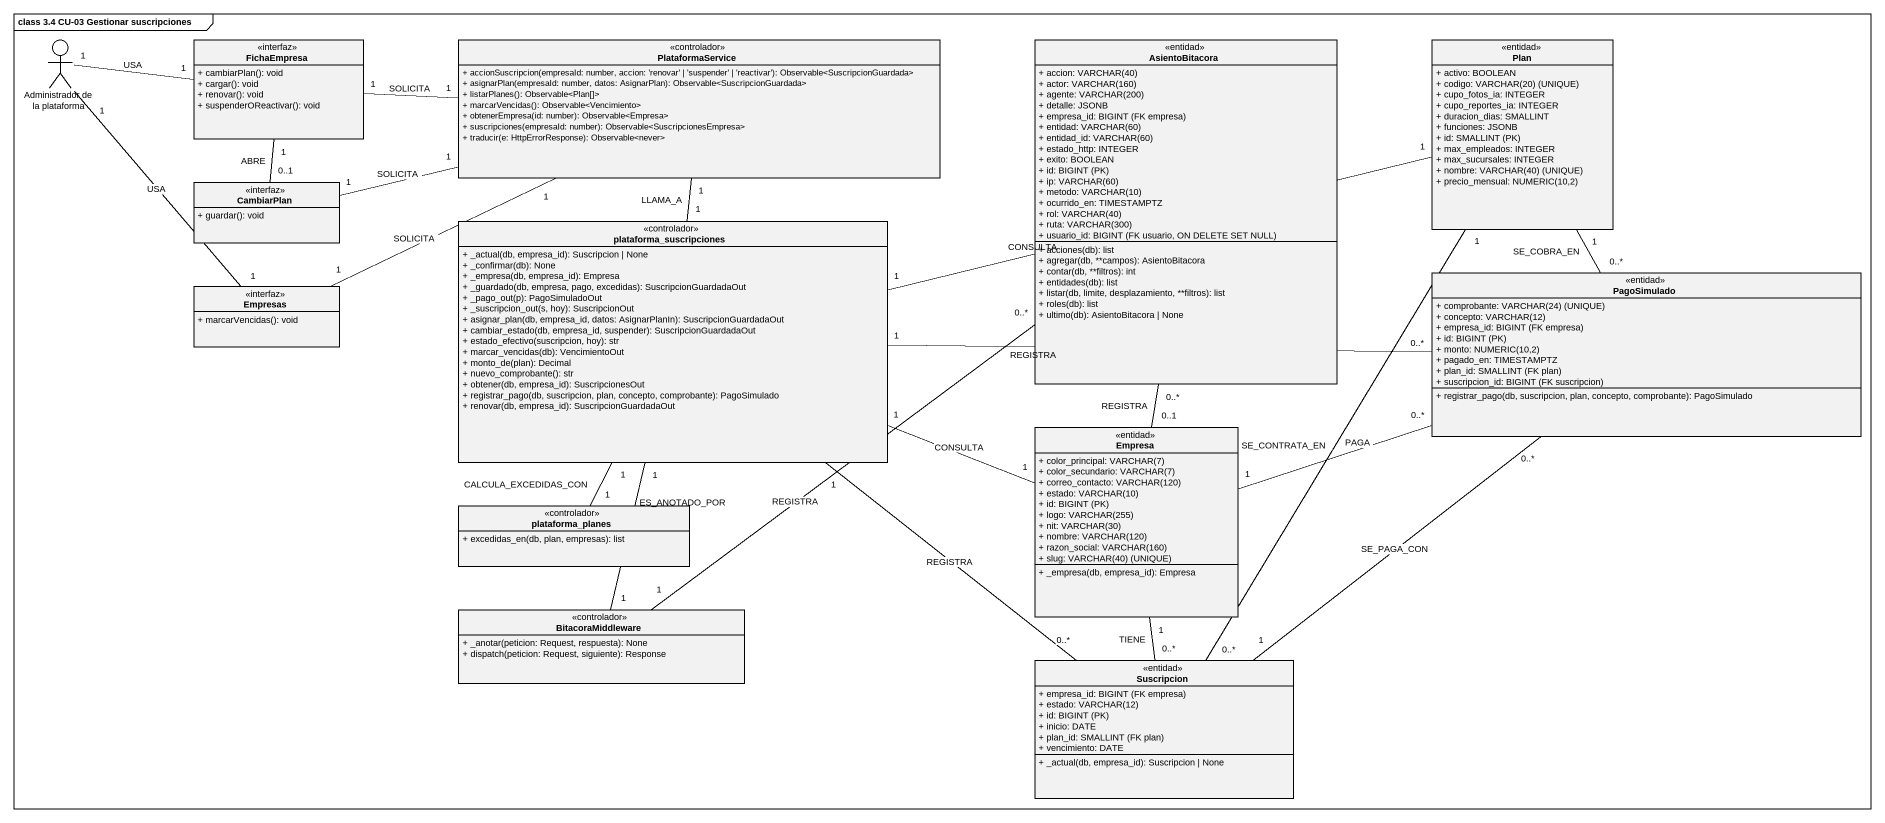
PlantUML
@startuml
mainframe class 3.4 CU-03 Gestionar suscripciones
allowmixing
hide circle
hide empty members
skinparam classAttributeIconSize 0
actor "Administrador de la plataforma" as Administrador_de_la
class FichaEmpresa <<interfaz>> {
  + cambiarPlan(): void
  + cargar(): void
  + renovar(): void
  + suspenderOReactivar(): void
}
class PlataformaService <<controlador>> {
  + accionSuscripcion(empresaId: number, accion: 'renovar' | 'suspender' | 'reactivar'): Observable<SuscripcionGuardada>
  + asignarPlan(empresaId: number, datos: AsignarPlan): Observable<SuscripcionGuardada>
  + listarPlanes(): Observable<Plan[]>
  + marcarVencidas(): Observable<Vencimiento>
  + obtenerEmpresa(id: number): Observable<Empresa>
  + suscripciones(empresaId: number): Observable<SuscripcionesEmpresa>
  + traducir(e: HttpErrorResponse): Observable<never>
}
class AsientoBitacora <<entidad>> {
  {field} + accion: VARCHAR(40)
  {field} + actor: VARCHAR(160)
  {field} + agente: VARCHAR(200)
  + detalle: JSONB
  {field} + empresa_id: BIGINT (FK empresa)
  {field} + entidad: VARCHAR(60)
  {field} + entidad_id: VARCHAR(60)
  + estado_http: INTEGER
  + exito: BOOLEAN
  {field} + id: BIGINT (PK)
  {field} + ip: VARCHAR(60)
  {field} + metodo: VARCHAR(10)
  + ocurrido_en: TIMESTAMPTZ
  {field} + rol: VARCHAR(40)
  {field} + ruta: VARCHAR(300)
  {field} + usuario_id: BIGINT (FK usuario, ON DELETE SET NULL)
  + acciones(db): list
  + agregar(db, **campos): AsientoBitacora
  + contar(db, **filtros): int
  + entidades(db): list
  + listar(db, limite, desplazamiento, **filtros): list
  + roles(db): list
  + ultimo(db): AsientoBitacora | None
}
class Plan <<entidad>> {
  + activo: BOOLEAN
  {field} + codigo: VARCHAR(20) (UNIQUE)
  + cupo_fotos_ia: INTEGER
  + cupo_reportes_ia: INTEGER
  + duracion_dias: SMALLINT
  + funciones: JSONB
  {field} + id: SMALLINT (PK)
  + max_empleados: INTEGER
  + max_sucursales: INTEGER
  {field} + nombre: VARCHAR(40) (UNIQUE)
  {field} + precio_mensual: NUMERIC(10,2)
}
class CambiarPlan <<interfaz>> {
  + guardar(): void
}
class plataforma_suscripciones <<controlador>> {
  + _actual(db, empresa_id): Suscripcion | None
  + _confirmar(db): None
  + _empresa(db, empresa_id): Empresa
  + _guardado(db, empresa, pago, excedidas): SuscripcionGuardadaOut
  + _pago_out(p): PagoSimuladoOut
  + _suscripcion_out(s, hoy): SuscripcionOut
  + asignar_plan(db, empresa_id, datos: AsignarPlanIn): SuscripcionGuardadaOut
  + cambiar_estado(db, empresa_id, suspender): SuscripcionGuardadaOut
  + estado_efectivo(suscripcion, hoy): str
  + marcar_vencidas(db): VencimientoOut
  + monto_de(plan): Decimal
  + nuevo_comprobante(): str
  + obtener(db, empresa_id): SuscripcionesOut
  + registrar_pago(db, suscripcion, plan, concepto, comprobante): PagoSimulado
  + renovar(db, empresa_id): SuscripcionGuardadaOut
}
class Empresas <<interfaz>> {
  + marcarVencidas(): void
}
class PagoSimulado <<entidad>> {
  {field} + comprobante: VARCHAR(24) (UNIQUE)
  {field} + concepto: VARCHAR(12)
  {field} + empresa_id: BIGINT (FK empresa)
  {field} + id: BIGINT (PK)
  {field} + monto: NUMERIC(10,2)
  + pagado_en: TIMESTAMPTZ
  {field} + plan_id: SMALLINT (FK plan)
  {field} + suscripcion_id: BIGINT (FK suscripcion)
  + registrar_pago(db, suscripcion, plan, concepto, comprobante): PagoSimulado
}
class Empresa <<entidad>> {
  {field} + color_principal: VARCHAR(7)
  {field} + color_secundario: VARCHAR(7)
  {field} + correo_contacto: VARCHAR(120)
  {field} + estado: VARCHAR(10)
  {field} + id: BIGINT (PK)
  {field} + logo: VARCHAR(255)
  {field} + nit: VARCHAR(30)
  {field} + nombre: VARCHAR(120)
  {field} + razon_social: VARCHAR(160)
  {field} + slug: VARCHAR(40) (UNIQUE)
  + _empresa(db, empresa_id): Empresa
}
class plataforma_planes <<controlador>> {
  + excedidas_en(db, plan, empresas): list
}
class BitacoraMiddleware <<controlador>> {
  + _anotar(peticion: Request, respuesta): None
  + dispatch(peticion: Request, siguiente): Response
}
class Suscripcion <<entidad>> {
  {field} + empresa_id: BIGINT (FK empresa)
  {field} + estado: VARCHAR(12)
  {field} + id: BIGINT (PK)
  + inicio: DATE
  {field} + plan_id: SMALLINT (FK plan)
  + vencimiento: DATE
  + _actual(db, empresa_id): Suscripcion | None
}
Administrador_de_la "1" -right- "1" FichaEmpresa : USA
Administrador_de_la "1" -- "1" Empresas : USA
FichaEmpresa "1" -right- "1" PlataformaService : SOLICITA
FichaEmpresa "1" -- "0..1" CambiarPlan : ABRE
PlataformaService "1" -- "1" plataforma_suscripciones : LLAMA_A
Plan "1" -- "0..*" PagoSimulado : SE_COBRA_EN
Plan "1" -- "0..*" Suscripcion : SE_CONTRATA_EN
CambiarPlan "1" -right- "1" PlataformaService : SOLICITA
plataforma_suscripciones "1" -right- "1" Plan : CONSULTA
plataforma_suscripciones "1" -right- "0..*" PagoSimulado : REGISTRA
plataforma_suscripciones "1" -right- "1" Empresa : CONSULTA
plataforma_suscripciones "1" -- "1" plataforma_planes : CALCULA_EXCEDIDAS_CON
plataforma_suscripciones "1" -- "1" BitacoraMiddleware : ES_ANOTADO_POR
plataforma_suscripciones "1" -- "0..*" Suscripcion : REGISTRA
Empresas "1" -right- "1" PlataformaService : SOLICITA
Empresa "0..1" -up- "0..*" AsientoBitacora : REGISTRA
Empresa "1" -right- "0..*" PagoSimulado : PAGA
Empresa "1" -- "0..*" Suscripcion : TIENE
BitacoraMiddleware "1" -up- "0..*" AsientoBitacora : REGISTRA
Suscripcion "1" -up- "0..*" PagoSimulado : SE_PAGA_CON
@enduml
